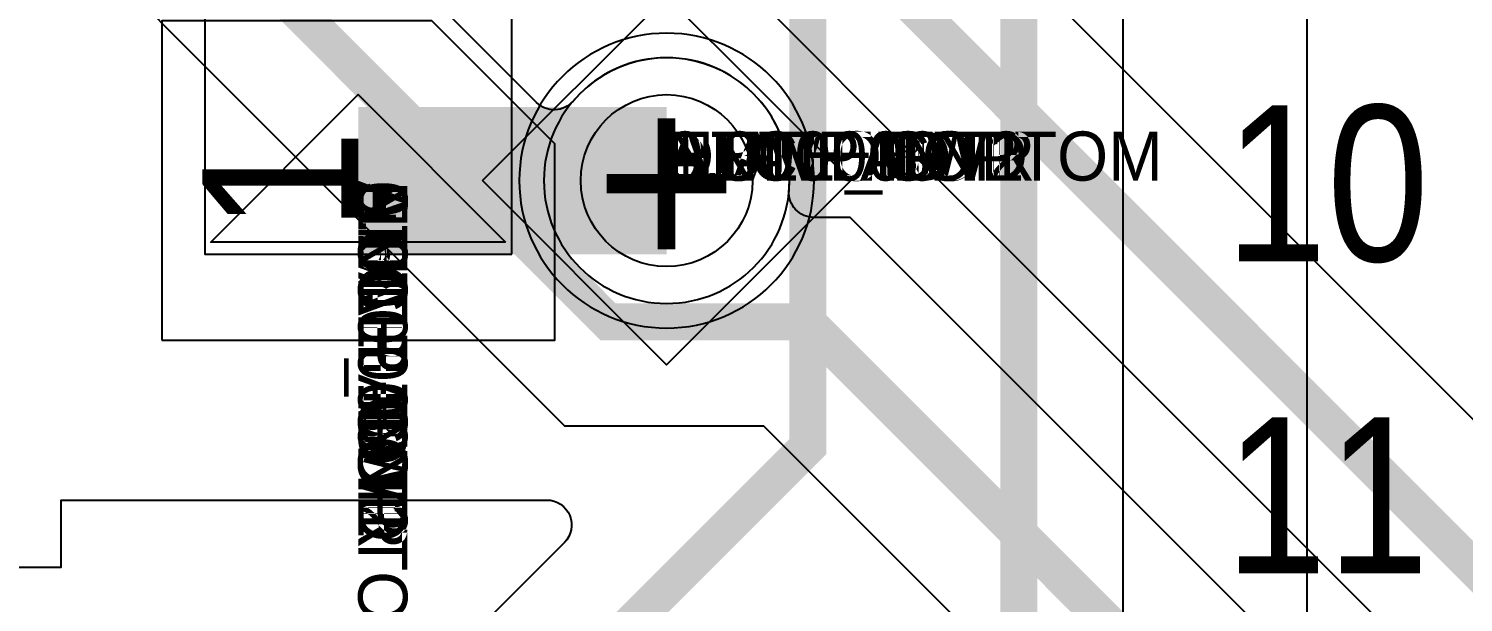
# Model space of a CAD drawing. Extents: x 0 to 323, y 0 to 320.
# Drawn here: x 90.67 to 96.51, y 7.96 to 10.29 of the extents above; entities that cross this region are included whole.
import ezdxf
from ezdxf.enums import TextEntityAlignment as Align

# ---------------------------------------------------------------- set-up
doc = ezdxf.new("R2010")
doc.units = 0
doc.header["$MEASUREMENT"] = 0
doc.layers.get('0').update_dxf_attribs({"linetype": 'CONTINUOUS'})
for name, color, linetype in [('CDN_FIGURES', 7, 'CONTINUOUS'), ('ETCH_BOTTOM', 7, 'CONTINUOUS'), ('ETCH_GND', 3, 'CONTINUOUS'), ('ETCH_INT1', 4, 'CONTINUOUS'), ('ETCH_INT2', 5, 'CONTINUOUS'), ('ETCH_PWR', 6, 'CONTINUOUS'), ('ETCH_TOP', 2, 'CONTINUOUS'), ('MANUFACTURING_NCLEGEND-1-6', 8, 'CONTINUOUS'), ('PACKAGE_GEOMETRY_ASSEMBLY_TOP', 11, 'CONTINUOUS'), ('PACKAGE_GEOMETRY_PIN_NUMBER', 9, 'CONTINUOUS')]:
    doc.layers.add(name, color=color, linetype=linetype)

# ---------------------------------------------------------------- blocks, each defined once
blk = doc.blocks.new('PAD_INFO')
for tag in ['SHAPE_TYPE', 'PAD_HEIGHT', 'PAD_LAYER', 'PAD_TYPE', 'PAD_WIDTH']:
    blk.add_attdef(tag, (0, 0), '', height=0.2)
at = {"flags": 2}
blk.add_attdef('CDN_TYPE', (0, 0), '', height=0.2, dxfattribs=at)
blk = doc.blocks.new('DRILL_INFO')
at = {"flags": 2}
blk.add_attdef('CDN_TYPE', (0, 0), '', height=0.2, dxfattribs=at)
for tag in ['FSHAPE', 'FCHAR', 'DRILL_HEIGHT', 'DIAMETER', 'PLATED', 'DRILL_WIDTH']:
    blk.add_attdef(tag, (0, 0), '', height=0.2)
blk = doc.blocks.new('VIA0700X0300')
at = {"layer": 'ETCH_BOTTOM'}
blk.add_circle((0, 0), 0.35, dxfattribs=at)
at = {"layer": 'ETCH_GND'}
blk.add_circle((0, 0), 0.35, dxfattribs=at)
at = {"layer": 'ETCH_INT1'}
blk.add_circle((0, 0), 0.35, dxfattribs=at)
at = {"layer": 'ETCH_INT2'}
blk.add_circle((0, 0), 0.35, dxfattribs=at)
at = {"layer": 'ETCH_PWR'}
blk.add_circle((0, 0), 0.35, dxfattribs=at)
at = {"layer": 'ETCH_TOP'}
blk.add_circle((0, 0), 0.35, dxfattribs=at)
ref = blk.add_blockref('PAD_INFO', (0, 0))
ref.add_attrib('PAD_LAYER', 'ETCH_TOP', (0, 0), dxfattribs={"height": 0.2})
ref.add_attrib('SHAPE_TYPE', 'NULL', (0, 0), dxfattribs={"height": 0.2})
ref.add_attrib('PAD_TYPE', 'ANTIPAD', (0, 0), dxfattribs={"height": 0.2})
ref.add_attrib('PAD_WIDTH', '0.000000', (0, 0), dxfattribs={"height": 0.2})
ref.add_attrib('PAD_HEIGHT', '0.000000', (0, 0), dxfattribs={"height": 0.2})
ref = blk.add_blockref('PAD_INFO', (0, 0))
ref.add_attrib('PAD_LAYER', 'ETCH_GND', (0, 0), dxfattribs={"height": 0.2})
ref.add_attrib('SHAPE_TYPE', 'NULL', (0, 0), dxfattribs={"height": 0.2})
ref.add_attrib('PAD_TYPE', 'ANTIPAD', (0, 0), dxfattribs={"height": 0.2})
ref.add_attrib('PAD_WIDTH', '0.000000', (0, 0), dxfattribs={"height": 0.2})
ref.add_attrib('PAD_HEIGHT', '0.000000', (0, 0), dxfattribs={"height": 0.2})
ref = blk.add_blockref('PAD_INFO', (0, 0))
ref.add_attrib('PAD_LAYER', 'ETCH_INT1', (0, 0), dxfattribs={"height": 0.2})
ref.add_attrib('SHAPE_TYPE', 'NULL', (0, 0), dxfattribs={"height": 0.2})
ref.add_attrib('PAD_TYPE', 'ANTIPAD', (0, 0), dxfattribs={"height": 0.2})
ref.add_attrib('PAD_WIDTH', '0.000000', (0, 0), dxfattribs={"height": 0.2})
ref.add_attrib('PAD_HEIGHT', '0.000000', (0, 0), dxfattribs={"height": 0.2})
ref = blk.add_blockref('PAD_INFO', (0, 0))
ref.add_attrib('PAD_LAYER', 'ETCH_INT2', (0, 0), dxfattribs={"height": 0.2})
ref.add_attrib('SHAPE_TYPE', 'NULL', (0, 0), dxfattribs={"height": 0.2})
ref.add_attrib('PAD_TYPE', 'ANTIPAD', (0, 0), dxfattribs={"height": 0.2})
ref.add_attrib('PAD_WIDTH', '0.000000', (0, 0), dxfattribs={"height": 0.2})
ref.add_attrib('PAD_HEIGHT', '0.000000', (0, 0), dxfattribs={"height": 0.2})
ref = blk.add_blockref('PAD_INFO', (0, 0))
ref.add_attrib('PAD_LAYER', 'ETCH_PWR', (0, 0), dxfattribs={"height": 0.2})
ref.add_attrib('SHAPE_TYPE', 'NULL', (0, 0), dxfattribs={"height": 0.2})
ref.add_attrib('PAD_TYPE', 'ANTIPAD', (0, 0), dxfattribs={"height": 0.2})
ref.add_attrib('PAD_WIDTH', '0.000000', (0, 0), dxfattribs={"height": 0.2})
ref.add_attrib('PAD_HEIGHT', '0.000000', (0, 0), dxfattribs={"height": 0.2})
ref = blk.add_blockref('PAD_INFO', (0, 0))
ref.add_attrib('PAD_LAYER', 'ETCH_BOTTOM', (0, 0), dxfattribs={"height": 0.2})
ref.add_attrib('SHAPE_TYPE', 'NULL', (0, 0), dxfattribs={"height": 0.2})
ref.add_attrib('PAD_TYPE', 'ANTIPAD', (0, 0), dxfattribs={"height": 0.2})
ref.add_attrib('PAD_WIDTH', '0.000000', (0, 0), dxfattribs={"height": 0.2})
ref.add_attrib('PAD_HEIGHT', '0.000000', (0, 0), dxfattribs={"height": 0.2})
ref = blk.add_blockref('PAD_INFO', (0, 0))
ref.add_attrib('PAD_LAYER', 'ETCH_TOP', (0, 0), dxfattribs={"height": 0.2})
ref.add_attrib('SHAPE_TYPE', 'NULL', (0, 0), dxfattribs={"height": 0.2})
ref.add_attrib('PAD_TYPE', 'THERMAL', (0, 0), dxfattribs={"height": 0.2})
ref.add_attrib('PAD_WIDTH', '0.000000', (0, 0), dxfattribs={"height": 0.2})
ref.add_attrib('PAD_HEIGHT', '0.000000', (0, 0), dxfattribs={"height": 0.2})
ref = blk.add_blockref('PAD_INFO', (0, 0))
ref.add_attrib('PAD_LAYER', 'ETCH_GND', (0, 0), dxfattribs={"height": 0.2})
ref.add_attrib('SHAPE_TYPE', 'NULL', (0, 0), dxfattribs={"height": 0.2})
ref.add_attrib('PAD_TYPE', 'THERMAL', (0, 0), dxfattribs={"height": 0.2})
ref.add_attrib('PAD_WIDTH', '0.000000', (0, 0), dxfattribs={"height": 0.2})
ref.add_attrib('PAD_HEIGHT', '0.000000', (0, 0), dxfattribs={"height": 0.2})
ref = blk.add_blockref('PAD_INFO', (0, 0))
ref.add_attrib('PAD_LAYER', 'ETCH_INT1', (0, 0), dxfattribs={"height": 0.2})
ref.add_attrib('SHAPE_TYPE', 'NULL', (0, 0), dxfattribs={"height": 0.2})
ref.add_attrib('PAD_TYPE', 'THERMAL', (0, 0), dxfattribs={"height": 0.2})
ref.add_attrib('PAD_WIDTH', '0.000000', (0, 0), dxfattribs={"height": 0.2})
ref.add_attrib('PAD_HEIGHT', '0.000000', (0, 0), dxfattribs={"height": 0.2})
ref = blk.add_blockref('PAD_INFO', (0, 0))
ref.add_attrib('PAD_LAYER', 'ETCH_INT2', (0, 0), dxfattribs={"height": 0.2})
ref.add_attrib('SHAPE_TYPE', 'NULL', (0, 0), dxfattribs={"height": 0.2})
ref.add_attrib('PAD_TYPE', 'THERMAL', (0, 0), dxfattribs={"height": 0.2})
ref.add_attrib('PAD_WIDTH', '0.000000', (0, 0), dxfattribs={"height": 0.2})
ref.add_attrib('PAD_HEIGHT', '0.000000', (0, 0), dxfattribs={"height": 0.2})
ref = blk.add_blockref('PAD_INFO', (0, 0))
ref.add_attrib('PAD_LAYER', 'ETCH_PWR', (0, 0), dxfattribs={"height": 0.2})
ref.add_attrib('SHAPE_TYPE', 'NULL', (0, 0), dxfattribs={"height": 0.2})
ref.add_attrib('PAD_TYPE', 'THERMAL', (0, 0), dxfattribs={"height": 0.2})
ref.add_attrib('PAD_WIDTH', '0.000000', (0, 0), dxfattribs={"height": 0.2})
ref.add_attrib('PAD_HEIGHT', '0.000000', (0, 0), dxfattribs={"height": 0.2})
ref = blk.add_blockref('PAD_INFO', (0, 0))
ref.add_attrib('PAD_LAYER', 'ETCH_BOTTOM', (0, 0), dxfattribs={"height": 0.2})
ref.add_attrib('SHAPE_TYPE', 'NULL', (0, 0), dxfattribs={"height": 0.2})
ref.add_attrib('PAD_TYPE', 'THERMAL', (0, 0), dxfattribs={"height": 0.2})
ref.add_attrib('PAD_WIDTH', '0.000000', (0, 0), dxfattribs={"height": 0.2})
ref.add_attrib('PAD_HEIGHT', '0.000000', (0, 0), dxfattribs={"height": 0.2})
ref = blk.add_blockref('PAD_INFO', (0, 0))
ref.add_attrib('PAD_LAYER', 'ETCH_TOP', (0, 0), dxfattribs={"height": 0.2})
ref.add_attrib('SHAPE_TYPE', 'CIRCLE', (0, 0), dxfattribs={"height": 0.2})
ref.add_attrib('PAD_TYPE', 'REGULAR', (0, 0), dxfattribs={"height": 0.2})
ref.add_attrib('PAD_WIDTH', '0.700000', (0, 0), dxfattribs={"height": 0.2})
ref.add_attrib('PAD_HEIGHT', '0.700000', (0, 0), dxfattribs={"height": 0.2})
ref = blk.add_blockref('PAD_INFO', (0, 0))
ref.add_attrib('PAD_LAYER', 'ETCH_GND', (0, 0), dxfattribs={"height": 0.2})
ref.add_attrib('SHAPE_TYPE', 'CIRCLE', (0, 0), dxfattribs={"height": 0.2})
ref.add_attrib('PAD_TYPE', 'REGULAR', (0, 0), dxfattribs={"height": 0.2})
ref.add_attrib('PAD_WIDTH', '0.700000', (0, 0), dxfattribs={"height": 0.2})
ref.add_attrib('PAD_HEIGHT', '0.700000', (0, 0), dxfattribs={"height": 0.2})
ref = blk.add_blockref('PAD_INFO', (0, 0))
ref.add_attrib('PAD_LAYER', 'ETCH_INT1', (0, 0), dxfattribs={"height": 0.2})
ref.add_attrib('SHAPE_TYPE', 'CIRCLE', (0, 0), dxfattribs={"height": 0.2})
ref.add_attrib('PAD_TYPE', 'REGULAR', (0, 0), dxfattribs={"height": 0.2})
ref.add_attrib('PAD_WIDTH', '0.700000', (0, 0), dxfattribs={"height": 0.2})
ref.add_attrib('PAD_HEIGHT', '0.700000', (0, 0), dxfattribs={"height": 0.2})
ref = blk.add_blockref('PAD_INFO', (0, 0))
ref.add_attrib('PAD_LAYER', 'ETCH_INT2', (0, 0), dxfattribs={"height": 0.2})
ref.add_attrib('SHAPE_TYPE', 'CIRCLE', (0, 0), dxfattribs={"height": 0.2})
ref.add_attrib('PAD_TYPE', 'REGULAR', (0, 0), dxfattribs={"height": 0.2})
ref.add_attrib('PAD_WIDTH', '0.700000', (0, 0), dxfattribs={"height": 0.2})
ref.add_attrib('PAD_HEIGHT', '0.700000', (0, 0), dxfattribs={"height": 0.2})
ref = blk.add_blockref('PAD_INFO', (0, 0))
ref.add_attrib('PAD_LAYER', 'ETCH_PWR', (0, 0), dxfattribs={"height": 0.2})
ref.add_attrib('SHAPE_TYPE', 'CIRCLE', (0, 0), dxfattribs={"height": 0.2})
ref.add_attrib('PAD_TYPE', 'REGULAR', (0, 0), dxfattribs={"height": 0.2})
ref.add_attrib('PAD_WIDTH', '0.700000', (0, 0), dxfattribs={"height": 0.2})
ref.add_attrib('PAD_HEIGHT', '0.700000', (0, 0), dxfattribs={"height": 0.2})
ref = blk.add_blockref('PAD_INFO', (0, 0))
ref.add_attrib('PAD_LAYER', 'ETCH_BOTTOM', (0, 0), dxfattribs={"height": 0.2})
ref.add_attrib('SHAPE_TYPE', 'CIRCLE', (0, 0), dxfattribs={"height": 0.2})
ref.add_attrib('PAD_TYPE', 'REGULAR', (0, 0), dxfattribs={"height": 0.2})
ref.add_attrib('PAD_WIDTH', '0.700000', (0, 0), dxfattribs={"height": 0.2})
ref.add_attrib('PAD_HEIGHT', '0.700000', (0, 0), dxfattribs={"height": 0.2})
ref = blk.add_blockref('DRILL_INFO', (0, 0))
ref.add_attrib('DIAMETER', '0.300000', (0, 0), dxfattribs={"height": 0.2})
ref.add_attrib('PLATED', 'PLATED', (0, 0), dxfattribs={"height": 0.2})
ref.add_attrib('FSHAPE', 'DIAMOND', (0, 0), dxfattribs={"height": 0.2})
ref.add_attrib('FCHAR', '+', (0, 0), dxfattribs={"height": 0.2})
ref.add_attrib('DRILL_WIDTH', '1.500000', (0, 0), dxfattribs={"height": 0.2})
ref.add_attrib('DRILL_HEIGHT', '1.500000', (0, 0), dxfattribs={"height": 0.2})
for tag in ['CDN_TYPE', 'PIN']:
    blk.add_attdef(tag, (0, 0), '', height=0.2)
at = {"flags": 2}
for tag in ['PSTKNAME', 'BBV']:
    blk.add_attdef(tag, (0, 0), '', height=0.2, dxfattribs=at)
blk = doc.blocks.new('FIGURE_DIAMOND')
at = {"layer": 'CDN_FIGURES'}
blk.add_lwpolyline([(-0.5, 0), (0, 0.5), (0.5, 0), (0, -0.5)], close=True, dxfattribs=at)
blk = doc.blocks.new('RC1300X1600TS_VD')
at = {"layer": 'ETCH_TOP'}
blk.add_lwpolyline([(0.65, -0.8), (0.65, 0.8), (-0.15, 0.8), (-0.65, 0.3), (-0.65, -0.8)], close=True, dxfattribs=at)
ref = blk.add_blockref('PAD_INFO', (0, 0))
ref.add_attrib('PAD_LAYER', 'ETCH_TOP', (0, 0), dxfattribs={"height": 0.2})
ref.add_attrib('SHAPE_TYPE', 'NULL', (0, 0), dxfattribs={"height": 0.2})
ref.add_attrib('PAD_TYPE', 'ANTIPAD', (0, 0), dxfattribs={"height": 0.2})
ref.add_attrib('PAD_WIDTH', '0.000000', (0, 0), dxfattribs={"height": 0.2})
ref.add_attrib('PAD_HEIGHT', '0.000000', (0, 0), dxfattribs={"height": 0.2})
ref = blk.add_blockref('PAD_INFO', (0, 0))
ref.add_attrib('PAD_LAYER', 'ETCH_GND', (0, 0), dxfattribs={"height": 0.2})
ref.add_attrib('SHAPE_TYPE', 'NULL', (0, 0), dxfattribs={"height": 0.2})
ref.add_attrib('PAD_TYPE', 'ANTIPAD', (0, 0), dxfattribs={"height": 0.2})
ref.add_attrib('PAD_WIDTH', '0.000000', (0, 0), dxfattribs={"height": 0.2})
ref.add_attrib('PAD_HEIGHT', '0.000000', (0, 0), dxfattribs={"height": 0.2})
ref = blk.add_blockref('PAD_INFO', (0, 0))
ref.add_attrib('PAD_LAYER', 'ETCH_INT1', (0, 0), dxfattribs={"height": 0.2})
ref.add_attrib('SHAPE_TYPE', 'NULL', (0, 0), dxfattribs={"height": 0.2})
ref.add_attrib('PAD_TYPE', 'ANTIPAD', (0, 0), dxfattribs={"height": 0.2})
ref.add_attrib('PAD_WIDTH', '0.000000', (0, 0), dxfattribs={"height": 0.2})
ref.add_attrib('PAD_HEIGHT', '0.000000', (0, 0), dxfattribs={"height": 0.2})
ref = blk.add_blockref('PAD_INFO', (0, 0))
ref.add_attrib('PAD_LAYER', 'ETCH_INT2', (0, 0), dxfattribs={"height": 0.2})
ref.add_attrib('SHAPE_TYPE', 'NULL', (0, 0), dxfattribs={"height": 0.2})
ref.add_attrib('PAD_TYPE', 'ANTIPAD', (0, 0), dxfattribs={"height": 0.2})
ref.add_attrib('PAD_WIDTH', '0.000000', (0, 0), dxfattribs={"height": 0.2})
ref.add_attrib('PAD_HEIGHT', '0.000000', (0, 0), dxfattribs={"height": 0.2})
ref = blk.add_blockref('PAD_INFO', (0, 0))
ref.add_attrib('PAD_LAYER', 'ETCH_PWR', (0, 0), dxfattribs={"height": 0.2})
ref.add_attrib('SHAPE_TYPE', 'NULL', (0, 0), dxfattribs={"height": 0.2})
ref.add_attrib('PAD_TYPE', 'ANTIPAD', (0, 0), dxfattribs={"height": 0.2})
ref.add_attrib('PAD_WIDTH', '0.000000', (0, 0), dxfattribs={"height": 0.2})
ref.add_attrib('PAD_HEIGHT', '0.000000', (0, 0), dxfattribs={"height": 0.2})
ref = blk.add_blockref('PAD_INFO', (0, 0))
ref.add_attrib('PAD_LAYER', 'ETCH_BOTTOM', (0, 0), dxfattribs={"height": 0.2})
ref.add_attrib('SHAPE_TYPE', 'NULL', (0, 0), dxfattribs={"height": 0.2})
ref.add_attrib('PAD_TYPE', 'ANTIPAD', (0, 0), dxfattribs={"height": 0.2})
ref.add_attrib('PAD_WIDTH', '0.000000', (0, 0), dxfattribs={"height": 0.2})
ref.add_attrib('PAD_HEIGHT', '0.000000', (0, 0), dxfattribs={"height": 0.2})
ref = blk.add_blockref('PAD_INFO', (0, 0))
ref.add_attrib('PAD_LAYER', 'ETCH_TOP', (0, 0), dxfattribs={"height": 0.2})
ref.add_attrib('SHAPE_TYPE', 'NULL', (0, 0), dxfattribs={"height": 0.2})
ref.add_attrib('PAD_TYPE', 'THERMAL', (0, 0), dxfattribs={"height": 0.2})
ref.add_attrib('PAD_WIDTH', '0.000000', (0, 0), dxfattribs={"height": 0.2})
ref.add_attrib('PAD_HEIGHT', '0.000000', (0, 0), dxfattribs={"height": 0.2})
ref = blk.add_blockref('PAD_INFO', (0, 0))
ref.add_attrib('PAD_LAYER', 'ETCH_GND', (0, 0), dxfattribs={"height": 0.2})
ref.add_attrib('SHAPE_TYPE', 'NULL', (0, 0), dxfattribs={"height": 0.2})
ref.add_attrib('PAD_TYPE', 'THERMAL', (0, 0), dxfattribs={"height": 0.2})
ref.add_attrib('PAD_WIDTH', '0.000000', (0, 0), dxfattribs={"height": 0.2})
ref.add_attrib('PAD_HEIGHT', '0.000000', (0, 0), dxfattribs={"height": 0.2})
ref = blk.add_blockref('PAD_INFO', (0, 0))
ref.add_attrib('PAD_LAYER', 'ETCH_INT1', (0, 0), dxfattribs={"height": 0.2})
ref.add_attrib('SHAPE_TYPE', 'NULL', (0, 0), dxfattribs={"height": 0.2})
ref.add_attrib('PAD_TYPE', 'THERMAL', (0, 0), dxfattribs={"height": 0.2})
ref.add_attrib('PAD_WIDTH', '0.000000', (0, 0), dxfattribs={"height": 0.2})
ref.add_attrib('PAD_HEIGHT', '0.000000', (0, 0), dxfattribs={"height": 0.2})
ref = blk.add_blockref('PAD_INFO', (0, 0))
ref.add_attrib('PAD_LAYER', 'ETCH_INT2', (0, 0), dxfattribs={"height": 0.2})
ref.add_attrib('SHAPE_TYPE', 'NULL', (0, 0), dxfattribs={"height": 0.2})
ref.add_attrib('PAD_TYPE', 'THERMAL', (0, 0), dxfattribs={"height": 0.2})
ref.add_attrib('PAD_WIDTH', '0.000000', (0, 0), dxfattribs={"height": 0.2})
ref.add_attrib('PAD_HEIGHT', '0.000000', (0, 0), dxfattribs={"height": 0.2})
ref = blk.add_blockref('PAD_INFO', (0, 0))
ref.add_attrib('PAD_LAYER', 'ETCH_PWR', (0, 0), dxfattribs={"height": 0.2})
ref.add_attrib('SHAPE_TYPE', 'NULL', (0, 0), dxfattribs={"height": 0.2})
ref.add_attrib('PAD_TYPE', 'THERMAL', (0, 0), dxfattribs={"height": 0.2})
ref.add_attrib('PAD_WIDTH', '0.000000', (0, 0), dxfattribs={"height": 0.2})
ref.add_attrib('PAD_HEIGHT', '0.000000', (0, 0), dxfattribs={"height": 0.2})
ref = blk.add_blockref('PAD_INFO', (0, 0))
ref.add_attrib('PAD_LAYER', 'ETCH_BOTTOM', (0, 0), dxfattribs={"height": 0.2})
ref.add_attrib('SHAPE_TYPE', 'NULL', (0, 0), dxfattribs={"height": 0.2})
ref.add_attrib('PAD_TYPE', 'THERMAL', (0, 0), dxfattribs={"height": 0.2})
ref.add_attrib('PAD_WIDTH', '0.000000', (0, 0), dxfattribs={"height": 0.2})
ref.add_attrib('PAD_HEIGHT', '0.000000', (0, 0), dxfattribs={"height": 0.2})
ref = blk.add_blockref('PAD_INFO', (0, 0))
ref.add_attrib('PAD_LAYER', 'ETCH_GND', (0, 0), dxfattribs={"height": 0.2})
ref.add_attrib('SHAPE_TYPE', 'NULL', (0, 0), dxfattribs={"height": 0.2})
ref.add_attrib('PAD_TYPE', 'REGULAR', (0, 0), dxfattribs={"height": 0.2})
ref.add_attrib('PAD_WIDTH', '0.000000', (0, 0), dxfattribs={"height": 0.2})
ref.add_attrib('PAD_HEIGHT', '0.000000', (0, 0), dxfattribs={"height": 0.2})
ref = blk.add_blockref('PAD_INFO', (0, 0))
ref.add_attrib('PAD_LAYER', 'ETCH_INT1', (0, 0), dxfattribs={"height": 0.2})
ref.add_attrib('SHAPE_TYPE', 'NULL', (0, 0), dxfattribs={"height": 0.2})
ref.add_attrib('PAD_TYPE', 'REGULAR', (0, 0), dxfattribs={"height": 0.2})
ref.add_attrib('PAD_WIDTH', '0.000000', (0, 0), dxfattribs={"height": 0.2})
ref.add_attrib('PAD_HEIGHT', '0.000000', (0, 0), dxfattribs={"height": 0.2})
ref = blk.add_blockref('PAD_INFO', (0, 0))
ref.add_attrib('PAD_LAYER', 'ETCH_INT2', (0, 0), dxfattribs={"height": 0.2})
ref.add_attrib('SHAPE_TYPE', 'NULL', (0, 0), dxfattribs={"height": 0.2})
ref.add_attrib('PAD_TYPE', 'REGULAR', (0, 0), dxfattribs={"height": 0.2})
ref.add_attrib('PAD_WIDTH', '0.000000', (0, 0), dxfattribs={"height": 0.2})
ref.add_attrib('PAD_HEIGHT', '0.000000', (0, 0), dxfattribs={"height": 0.2})
ref = blk.add_blockref('PAD_INFO', (0, 0))
ref.add_attrib('PAD_LAYER', 'ETCH_PWR', (0, 0), dxfattribs={"height": 0.2})
ref.add_attrib('SHAPE_TYPE', 'NULL', (0, 0), dxfattribs={"height": 0.2})
ref.add_attrib('PAD_TYPE', 'REGULAR', (0, 0), dxfattribs={"height": 0.2})
ref.add_attrib('PAD_WIDTH', '0.000000', (0, 0), dxfattribs={"height": 0.2})
ref.add_attrib('PAD_HEIGHT', '0.000000', (0, 0), dxfattribs={"height": 0.2})
ref = blk.add_blockref('PAD_INFO', (0, 0))
ref.add_attrib('PAD_LAYER', 'ETCH_BOTTOM', (0, 0), dxfattribs={"height": 0.2})
ref.add_attrib('SHAPE_TYPE', 'NULL', (0, 0), dxfattribs={"height": 0.2})
ref.add_attrib('PAD_TYPE', 'REGULAR', (0, 0), dxfattribs={"height": 0.2})
ref.add_attrib('PAD_WIDTH', '0.000000', (0, 0), dxfattribs={"height": 0.2})
ref.add_attrib('PAD_HEIGHT', '0.000000', (0, 0), dxfattribs={"height": 0.2})
ref = blk.add_blockref('DRILL_INFO', (0, 0))
ref.add_attrib('DIAMETER', '0.000000', (0, 0), dxfattribs={"height": 0.2})
ref.add_attrib('PLATED', 'PLATED', (0, 0), dxfattribs={"height": 0.2})
ref.add_attrib('FSHAPE', 'NULL', (0, 0), dxfattribs={"height": 0.2})
ref.add_attrib('DRILL_WIDTH', '0.000000', (0, 0), dxfattribs={"height": 0.2})
ref.add_attrib('DRILL_HEIGHT', '0.000000', (0, 0), dxfattribs={"height": 0.2})
ref = blk.add_blockref('PAD_INFO', (0, 0))
ref.add_attrib('PAD_LAYER', 'ETCH_TOP', (0, 0), dxfattribs={"height": 0.2})
ref.add_attrib('SHAPE_TYPE', 'SHAPE', (0, 0), dxfattribs={"height": 0.2})
ref.add_attrib('PAD_TYPE', 'REGULAR', (0, 0), dxfattribs={"height": 0.2})
ref.add_attrib('PAD_WIDTH', '1.300000', (0, 0), dxfattribs={"height": 0.2})
ref.add_attrib('PAD_HEIGHT', '1.600000', (0, 0), dxfattribs={"height": 0.2})
for tag in ['CDN_TYPE', 'PIN']:
    blk.add_attdef(tag, (0, 0), '', height=0.2)
at = {"flags": 2}
for tag in ['PSTKNAME', 'BBV']:
    blk.add_attdef(tag, (0, 0), '', height=0.2, dxfattribs=at)
blk = doc.blocks.new('F330')
at = {"layer": 'PACKAGE_GEOMETRY_ASSEMBLY_TOP'}
for points in [[(-1.15, -0.625), (1.15, -0.625), (1.15, 0.625), (-1.15, 0.625)], [(-1.1, -0.6), (-1.1, 0.6), (-0.5, 0)]]:
    blk.add_lwpolyline(points, close=True, dxfattribs=at)
at = {"layer": 'ETCH_TOP'}
ref = blk.add_blockref('RC1300X1600TS_VD', (-0.85, 0), dxfattribs=dict(at, rotation=180))
ref.add_attrib('CDN_TYPE', 'PIN', (0, 0), dxfattribs={"height": 0.2})
ref.add_attrib('PIN', '1', (0, 0), dxfattribs={"height": 0.2})
at = {"flags": 2}
for tag in ['SYMBOL_TYPE', 'CDN_TYPE', 'REFDES']:
    blk.add_attdef(tag, (0, 0), '', height=0.2, dxfattribs=at)

msp = doc.modelspace()

# ---------------------------------------------------------------- linework, layer by layer
at = {"layer": 'ETCH_BOTTOM'}
msp.add_lwpolyline([(93.266, 10.2741, 1), (93.266, 9.0739, 1)], format="xyb", close=True, dxfattribs=at)
at = {"layer": 'ETCH_GND'}
msp.add_lwpolyline([(93.7661, 9.674, 1), (92.7659, 9.674, 1)], format="xyb", close=True, dxfattribs=at)
at = {"layer": 'ETCH_INT1'}
msp.add_lwpolyline([(93.266, 10.1741, 1), (93.266, 9.1739, 1)], format="xyb", close=True, dxfattribs=at)
at = {"layer": 'ETCH_INT2'}
for points, format in [([(63.15, 70.5, 0.15, 0.15, 0), (62.2868, 70.5, 0.15, 0.15, 0), (60.103, 68.3162, 0.15, 0.15, 0), (60.103, 55.3103, 0.15, 0.15, 0), (60.425, 54.9883, 0.15, 0.15, 0), (60.425, 53.1117, 0.15, 0.15, 0), (60.275, 52.9617, 0.15, 0.15, 0), (60.275, 41.8519, 0.15, 0.15, 0), (92.691, 9.4358, 0.15, 0.15, 0), (93.0278, 9.099, 0.15, 0.15, 0), (93.8377, 9.099, 0.15, 0.15, 0), (98.7868, 4.15, 0.15, 0.15, 0), (107.45, 4.15, 0.15, 0.15, 0)], "xyseb"), ([(106.35, 5.05, 0.15, 0.15, 0), (99.6019, 5.05, 0.15, 0.15, 0), (98.0808, 6.571, 0.15, 0.15, 0), (97.0467, 7.6051, 0.15, 0.15, 0), (89.075, 15.5769, 0.15, 0.15, 0), (89.075, 16.125, 0.15, 0.15, 0), (60.725, 44.475, 0.15, 0.15, 0), (60.725, 55.1126, 0.15, 0.15, 0), (60.525, 55.3126, 0.15, 0.15, 0), (60.525, 65.175, 0.15, 0.15, 0), (62.2, 66.85, 0.15, 0.15, 0), (62.2, 69.6, 0.15, 0.15, 0)], "xyseb"), ([(106.0862, 5.4751), (99.778, 5.4751), (92.2693, 12.9837, -0.614764), (92.3257, 13.1557, 1.97508), (91.7557, 13.7257, -0.614764), (91.5837, 13.6693), (89.8575, 15.3955, -0.506228), (89.8822, 15.5571, 1.006236), (89.4123, 16.44), (89.3791, 16.4221), (74.3726, 31.4286, -0.526334)], "xyb")]:
    msp.add_lwpolyline(points, format=format, dxfattribs=at)
msp.add_lwpolyline([(98.9629, 4.5751), (94.0138, 9.5241), (93.8655, 9.5241, -0.438145), (93.7645, 9.6337, 0.72823), (92.885, 9.9979, -0.437934), (92.7361, 9.9919), (60.7001, 42.028), (60.7001, 42.3005, -0.438145), (60.8097, 42.4015, 0.496633), (61.3409, 42.9956, -0.740183), (61.5121, 43.0867), (88.6499, 15.9489), (88.6499, 15.4008), (99.3025, 4.7482, -0.668179), (99.2308, 4.5751)], format="xyb", close=True, dxfattribs=at)
msp.add_lwpolyline([(107.1862, 3.7249), (98.6107, 3.7249), (93.6616, 8.6739), (92.8517, 8.6739), (59.8499, 41.6758)], dxfattribs=at)
at = {"layer": 'ETCH_TOP'}
for points, format in [([(91.9, 6.65, 0.15, 0.15, 0), (93.841, 8.591, 0.15, 0.15, 0), (93.841, 16.709, 0.15, 0.15, 0), (92.255, 18.295, 0.15, 0.15, 0), (91.9765, 18.295, 0.15, 0.15, 0)], "xyseb"), ([(94.7, 16.8, 0.15, 0.15, 0), (94.7, 7.859, 0.15, 0.15, 0), (92.169, 5.328, 0.15, 0.15, 0), (91.527, 5.328, 0.15, 0.15, 0), (90.775, 4.576, 0.15, 0.15, 0), (90.775, 3.644, 0.15, 0.15, 0), (91.694, 2.725, 0.15, 0.15, 0), (109.6442, 2.725, 0.15, 0.15, 0), (113.896, 6.9768, 0.15, 0.15, 0), (113.896, 10.2677, 0.15, 0.15, 0), (113.1157, 11.048, 0.15, 0.15, 0), (112.293, 11.048, 0.15, 0.15, 0)], "xyseb"), ([(92.01, 9.674, 0.6, 0.6, 0), (93.266, 9.674, 0.6, 0.6, 0)], "xyseb"), ([(89.7501, 8.0999), (90.8001, 8.0999), (90.8001, 8.3739), (92.7779, 8.3739, -0.668179), (92.8496, 8.2008), (92.3554, 7.7066), (92.3244, 7.7189, 0.863829), (91.1861, 5.7483, -0.448627), (91.1949, 5.5971), (90.4129, 4.8151, -0.448627)], "xyb")]:
    msp.add_lwpolyline(points, format=format, dxfattribs=at)
msp.add_lwpolyline([(94.7411, 7.0541, -0.668179), (94.6694, 7.2272), (95.1251, 7.6829), (95.1251, 16.5362), (95.132, 16.5481, 0.993216), (94.2714, 17.0578, -0.487614), (94.1129, 17.0383), (93.3764, 17.7748, -0.668179), (93.4481, 17.9479), (94.0505, 17.9479), (94.0636, 17.917, 0.661891), (95.2604, 17.917), (95.2735, 17.9479), (95.8729, 17.9479), (95.8729, 7.0541)], format="xyb", close=True, dxfattribs=at)

# ---------------------------------------------------------------- block references
at = {"rotation": 90}
msp.add_blockref('F330', (92.01, 10.524), dxfattribs=at)
at = {"layer": 'ETCH_TOP'}
msp.add_blockref('VIA0700X0300', (93.266, 9.674), dxfattribs=at)
at = {"layer": 'MANUFACTURING_NCLEGEND-1-6', "xscale": 1.5, "yscale": 1.5}
msp.add_blockref('FIGURE_DIAMOND', (93.266, 9.674), dxfattribs=at)

# ---------------------------------------------------------------- texts
at = {"layer": 'MANUFACTURING_NCLEGEND-1-6'}
msp.add_text('+', height=0.75, dxfattribs=at).set_placement((93.266, 9.674), align=Align.MIDDLE_CENTER)
at = {"layer": 'PACKAGE_GEOMETRY_PIN_NUMBER', "width": 0.88}
for s, p in [('10', (96.3706, 9.346)), ('11', (96.3706, 8.076))]:
    msp.add_text(s, height=0.635, dxfattribs=at).set_placement(p, align=Align.RIGHT)
msp.add_text('1', height=0.635, rotation=90, dxfattribs=at).set_placement((92.01, 9.674), align=Align.CENTER)

doc.saveas('drawing.dxf')
